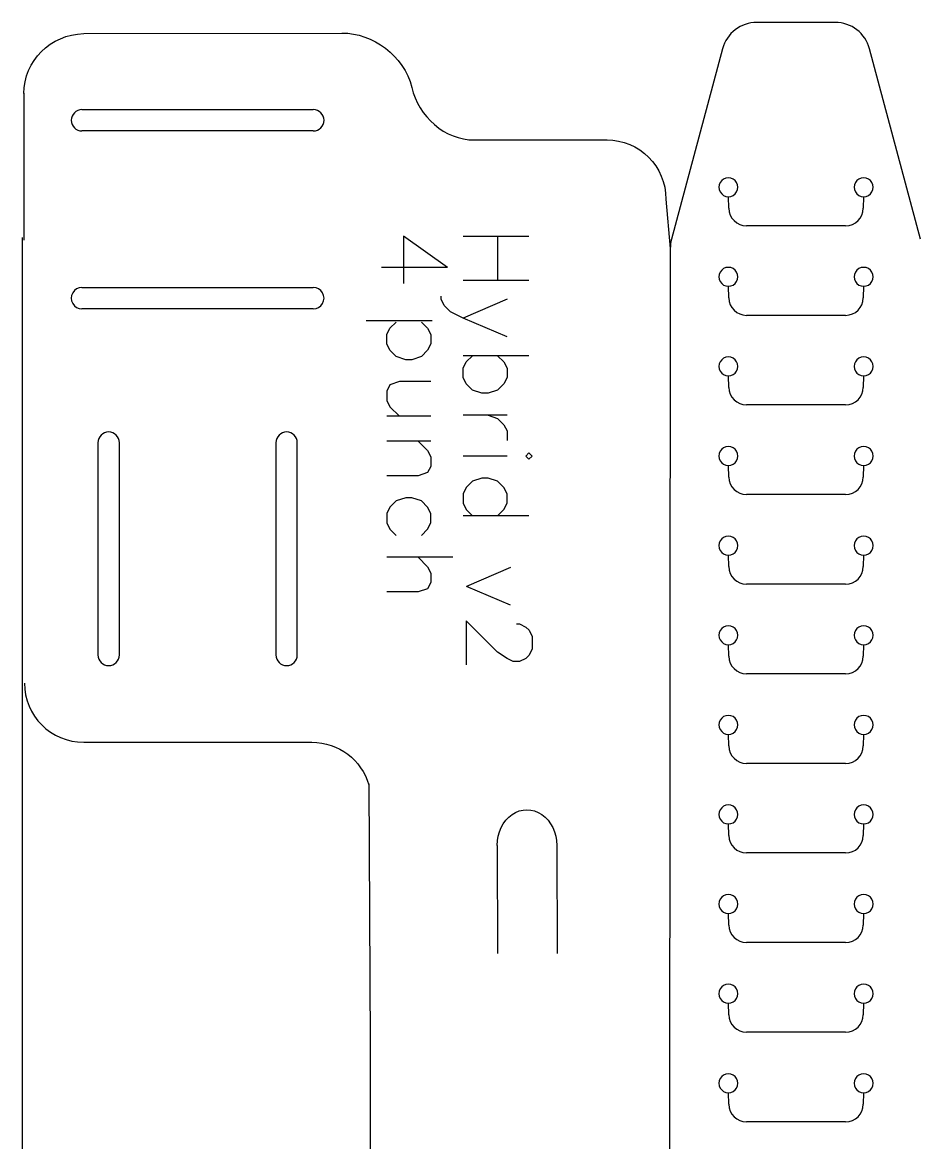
# Model space of a CAD drawing. Extents: x 9 to 642, y 361 to 1089.
# Drawn here: x 133.2 to 208.9, y 994.9 to 1089.4 of the extents above; entities that cross this region are included whole.
import ezdxf

# ---------------------------------------------------------------- set-up
doc = ezdxf.new("R2010")
doc.units = 0
doc.layers.add('Layer_1', color=7, linetype='CONTINUOUS')

msp = doc.modelspace()

# ---------------------------------------------------------------- linework, layer by layer
at = {"layer": 'Layer_1', "color": 7}
for p, q in [((201.670835, 1089.389811), (195.074799, 1089.389811)), ((138.343106, 1088.442497), (160.099819, 1088.486498)), ((192.177003, 1087.166253), (187.875037, 1071.111045)), ((208.870571, 1071.111045), (204.568605, 1087.166253)), ((133.278504, 1083.41298), (133.278504, 1071.024976)), ((171.272406, 1079.482224), (182.461874, 1079.479578)), ((187.410826, 1074.486203), (187.772802, 1070.334599)), ((133.170311, 731.620413), (133.17719, 1071.235611)), ((187.772802, 1070.334599), (187.50851, 751.059959)), ((138.335009, 1028.676509), (157.568551, 1028.676509)), ((162.355816, 1025.162816), (162.467047, 1003.283468)), ((162.467047, 1003.283468), (162.467047, 753.097225))]:
    msp.add_line(p, q, dxfattribs=at)
at = {"layer": 'Layer_1', "color": 1}
for p, q in [((138.189092, 1082.033151), (157.689095, 1082.033151)), ((157.689095, 1080.233138), (138.189092, 1080.233138)), ((192.672806, 1074.6898), (192.672806, 1074.6898)), ((192.700878, 1073.717509), (192.685532, 1074.689905)), ((204.060129, 1074.689905), (204.044783, 1073.717509)), ((204.072802, 1074.6898), (204.072802, 1074.6898)), ((202.544913, 1072.241266), (194.200695, 1072.241266)), ((138.189092, 1067.033155), (157.689095, 1067.033155)), ((192.672806, 1067.132823), (192.672806, 1067.132823)), ((192.700878, 1066.160533), (192.685532, 1067.132929)), ((204.060129, 1067.132929), (204.044783, 1066.160533)), ((204.072802, 1067.132823), (204.072802, 1067.132823)), ((157.689095, 1065.233141), (138.189092, 1065.233141)), ((202.544913, 1064.68429), (194.200695, 1064.68429)), ((192.672806, 1059.575847), (192.672806, 1059.575847)), ((192.700878, 1058.603556), (192.685532, 1059.575953)), ((204.060129, 1059.575953), (204.044783, 1058.603556)), ((204.072802, 1059.575847), (204.072802, 1059.575847)), ((202.544913, 1057.127314), (194.200695, 1057.127314)), ((140.439082, 1054.846261), (140.439082, 1054.846261)), ((155.439105, 1054.846261), (155.439105, 1054.846261)), ((139.539102, 1053.946255), (139.539102, 1036.04624)), ((141.339088, 1036.04624), (141.339088, 1053.946255)), ((154.539098, 1053.946255), (154.539098, 1036.04624)), ((156.339085, 1036.04624), (156.339085, 1053.946255)), ((192.672806, 1052.018871), (192.672806, 1052.018871)), ((192.700878, 1051.04658), (192.685532, 1052.01895)), ((204.060129, 1052.01895), (204.044783, 1051.04658)), ((204.072802, 1052.018871), (204.072802, 1052.018871)), ((202.544913, 1049.570337), (194.200695, 1049.570337)), ((192.672806, 1044.461895), (192.672806, 1044.461895)), ((192.700878, 1043.489577), (192.685532, 1044.461974)), ((204.060129, 1044.461974), (204.044783, 1043.489577)), ((204.072802, 1044.461895), (204.072802, 1044.461895)), ((202.544913, 1042.013361), (194.200695, 1042.013361)), ((192.672806, 1036.904892), (192.672806, 1036.904892)), ((192.700878, 1035.932601), (192.685532, 1036.904998)), ((204.060129, 1036.904998), (204.044783, 1035.932601)), ((204.072802, 1036.904892), (204.072802, 1036.904892)), ((140.439082, 1035.146259), (140.439082, 1035.146259)), ((155.439105, 1035.146259), (155.439105, 1035.146259)), ((202.544913, 1034.456385), (194.200695, 1034.456385)), ((192.672806, 1029.347916), (192.672806, 1029.347916)), ((192.700878, 1028.375625), (192.685532, 1029.348021)), ((204.060129, 1029.348021), (204.044783, 1028.375625)), ((204.072802, 1029.347916), (204.072802, 1029.347916)), ((202.544913, 1026.899382), (194.200695, 1026.899382)), ((192.672806, 1021.790939), (192.672806, 1021.790939)), ((192.700878, 1020.818649), (192.685532, 1021.791045)), ((204.060129, 1021.791045), (204.044783, 1020.818649)), ((204.072802, 1021.790939), (204.072802, 1021.790939)), ((173.177565, 1019.983676), (173.224317, 1010.858965)), ((178.207268, 1019.98328), (178.230816, 1010.857959)), ((202.544913, 1019.342406), (194.200695, 1019.342406)), ((192.672806, 1014.233963), (192.672806, 1014.233963)), ((192.700878, 1013.261672), (192.685532, 1014.234069)), ((204.060129, 1014.234069), (204.044783, 1013.261672)), ((204.072802, 1014.233963), (204.072802, 1014.233963)), ((202.544913, 1011.78543), (194.200695, 1011.78543)), ((192.672806, 1006.676987), (192.672806, 1006.676987)), ((192.700878, 1005.704696), (192.685532, 1006.677066)), ((204.060129, 1006.677066), (204.044783, 1005.704696)), ((204.072802, 1006.676987), (204.072802, 1006.676987)), ((202.544913, 1004.228453), (194.200695, 1004.228453)), ((192.672806, 999.119984), (192.672806, 999.119984)), ((192.700878, 998.147693), (192.685532, 999.12009)), ((204.060129, 999.12009), (204.044783, 998.147693)), ((204.072802, 999.119984), (204.072802, 999.119984)), ((202.544913, 996.671477), (194.200695, 996.671477))]:
    msp.add_line(p, q, dxfattribs=at)
at = {"layer": 'Layer_1', "color": 5}
for p, q in [((168.996566, 1068.705507), (165.2924, 1071.35134)), ((165.2924, 1071.35134), (165.2924, 1067.38259)), ((175.865652, 1071.336576), (170.309402, 1071.336576)), ((173.219819, 1071.336576), (173.219819, 1067.63241)), ((168.996566, 1068.705507), (163.440316, 1068.705507)), ((175.865652, 1067.63241), (170.309402, 1067.63241)), ((168.457319, 1066.04491), (168.457319, 1066.309493)), ((168.721902, 1065.515743), (168.457319, 1066.04491)), ((174.013569, 1066.04491), (170.309402, 1064.45741)), ((169.251069, 1064.986576), (168.721902, 1065.515743)), ((170.309402, 1064.45741), (169.251069, 1064.986576)), ((167.700664, 1064.231403), (162.144414, 1064.231403)), ((164.149849, 1063.591005), (164.679016, 1064.120172)), ((166.795656, 1064.120172), (167.324823, 1063.591005)), ((174.013569, 1062.86991), (170.309402, 1064.45741)), ((163.885266, 1063.061838), (164.149849, 1063.591005)), ((163.885266, 1062.268088), (163.885266, 1063.061838)), ((167.324823, 1063.591005), (167.589406, 1063.061838)), ((167.589406, 1063.061838), (167.589406, 1062.268088)), ((164.149849, 1061.738922), (163.885266, 1062.268088)), ((167.589406, 1062.268088), (167.324823, 1061.738922)), ((164.679016, 1061.209755), (164.149849, 1061.738922)), ((165.47274, 1060.945172), (164.679016, 1061.209755)), ((166.001906, 1060.945172), (165.47274, 1060.945172)), ((166.795656, 1061.209755), (166.001906, 1060.945172)), ((167.324823, 1061.738922), (166.795656, 1061.209755)), ((175.865652, 1061.28241), (170.309402, 1061.28241)), ((170.573986, 1060.753243), (171.103152, 1061.28241)), ((173.219819, 1061.28241), (173.748986, 1060.753243)), ((170.309402, 1060.224076), (170.573986, 1060.753243)), ((170.309402, 1059.430326), (170.309402, 1060.224076)), ((173.748986, 1060.753243), (174.013569, 1060.224076)), ((174.013569, 1060.224076), (174.013569, 1059.430326)), ((164.943599, 1059.093088), (164.149849, 1058.828505)), ((167.589406, 1059.093088), (164.943599, 1059.093088)), ((170.573986, 1058.90116), (170.309402, 1059.430326)), ((174.013569, 1059.430326), (173.748986, 1058.90116)), ((164.149849, 1058.828505), (163.885266, 1058.299338)), ((163.885266, 1058.299338), (163.885266, 1057.505562)), ((171.103152, 1058.371993), (170.573986, 1058.90116)), ((171.896902, 1058.10741), (171.103152, 1058.371993)), ((172.426069, 1058.10741), (171.896902, 1058.10741)), ((173.219819, 1058.371993), (172.426069, 1058.10741)), ((173.748986, 1058.90116), (173.219819, 1058.371993)), ((163.885266, 1057.505562), (164.149849, 1056.976395)), ((164.149849, 1056.976395), (164.943599, 1056.182645)), ((174.013569, 1056.255326), (170.309402, 1056.255326)), ((172.426069, 1056.255326), (173.219819, 1055.990743)), ((167.589406, 1056.182645), (163.885266, 1056.182645)), ((173.219819, 1055.990743), (173.748986, 1055.461576)), ((173.748986, 1055.461576), (174.013569, 1054.93241)), ((174.013569, 1054.93241), (174.013569, 1054.13866)), ((167.589406, 1054.065979), (163.885266, 1054.065979)), ((166.531073, 1054.065979), (167.324823, 1053.272229)), ((167.324823, 1053.272229), (167.589406, 1052.743062)), ((167.589406, 1052.743062), (167.589406, 1051.949312)), ((174.013569, 1052.815743), (170.309402, 1052.815743)), ((175.865652, 1053.080326), (175.601069, 1052.815743)), ((175.601069, 1052.815743), (175.865652, 1052.55116)), ((176.130236, 1052.815743), (175.865652, 1053.080326)), ((175.865652, 1052.55116), (176.130236, 1052.815743)), ((167.589406, 1051.949312), (167.324823, 1051.420145)), ((166.531073, 1051.155562), (163.885266, 1051.155562)), ((167.324823, 1051.420145), (166.531073, 1051.155562)), ((171.103152, 1050.699076), (170.573986, 1050.16991)), ((171.896902, 1050.96366), (171.103152, 1050.699076)), ((172.426069, 1050.96366), (171.896902, 1050.96366)), ((173.219819, 1050.699076), (172.426069, 1050.96366)), ((173.748986, 1050.16991), (173.219819, 1050.699076)), ((170.573986, 1050.16991), (170.309402, 1049.640743)), ((170.309402, 1049.640743), (170.309402, 1048.846993)), ((174.013569, 1049.640743), (173.748986, 1050.16991)), ((174.013569, 1048.846993), (174.013569, 1049.640743)), ((164.679016, 1049.038895), (164.149849, 1048.509729)), ((165.47274, 1049.303479), (164.679016, 1049.038895)), ((166.001906, 1049.303479), (165.47274, 1049.303479)), ((166.795656, 1049.038895), (166.001906, 1049.303479)), ((167.324823, 1048.509729), (166.795656, 1049.038895)), ((170.309402, 1048.846993), (170.573986, 1048.317826)), ((173.748986, 1048.317826), (174.013569, 1048.846993)), ((164.149849, 1048.509729), (163.885266, 1047.980562)), ((163.885266, 1047.980562), (163.885266, 1047.186812)), ((167.589406, 1047.980562), (167.324823, 1048.509729)), ((167.589406, 1047.186812), (167.589406, 1047.980562)), ((175.865652, 1047.78866), (170.309402, 1047.78866)), ((170.573986, 1048.317826), (171.103152, 1047.78866)), ((173.219819, 1047.78866), (173.748986, 1048.317826)), ((163.885266, 1047.186812), (164.149849, 1046.657645)), ((167.324823, 1046.657645), (167.589406, 1047.186812)), ((164.149849, 1046.657645), (164.679016, 1046.128479)), ((166.795656, 1046.128479), (167.324823, 1046.657645)), ((169.44149, 1044.276395), (163.885266, 1044.276395)), ((166.531073, 1044.276395), (167.324823, 1043.482645)), ((167.324823, 1043.482645), (167.589406, 1042.953479)), ((174.309003, 1043.412451), (170.604836, 1041.824951)), ((167.589406, 1042.159729), (167.324823, 1041.630562)), ((167.589406, 1042.953479), (167.589406, 1042.159729)), ((166.531073, 1041.365979), (163.885266, 1041.365979)), ((167.324823, 1041.630562), (166.531073, 1041.365979)), ((174.309003, 1040.237451), (170.604836, 1041.824951)), ((173.221888, 1036.280846), (170.576055, 1038.926679)), ((170.576055, 1038.926679), (170.576055, 1035.222512)), ((174.809388, 1038.662096), (175.073971, 1038.662096)), ((175.073971, 1038.662096), (175.603138, 1038.397512)), ((175.603138, 1038.397512), (175.867721, 1038.132929)), ((175.867721, 1038.132929), (176.132305, 1037.603762)), ((176.132305, 1037.603762), (176.132305, 1036.545429)), ((176.132305, 1036.545429), (175.867721, 1036.016262)), ((174.015638, 1035.751679), (173.221888, 1036.280846)), ((174.544805, 1035.487096), (174.015638, 1035.751679)), ((175.073971, 1035.487096), (174.544805, 1035.487096)), ((175.603138, 1035.751679), (175.073971, 1035.487096)), ((175.867721, 1036.016262), (175.603138, 1035.751679))]:
    msp.add_line(p, q, dxfattribs=at)
at = {"layer": 'Layer_1', "color": 7}
for points in [[(195.074773, 1089.389811), (193.716954, 1089.389806), (192.528426, 1088.477807), (192.177003, 1087.166253)], [(204.568605, 1087.166253), (204.217183, 1088.477807), (203.028654, 1089.389806), (201.670835, 1089.389811)], [(133.300227, 1083.380542), (133.300227, 1086.150544), (135.530452, 1088.380744), (138.343106, 1088.442497)], [(160.099819, 1088.486498), (162.716496, 1088.510045), (165.308169, 1086.58589), (165.987672, 1083.913069)], [(165.987672, 1083.913069), (166.546287, 1081.460381), (168.766088, 1079.450897), (171.272406, 1079.482224)], [(182.4111, 1079.485902), (185.181129, 1079.485902), (187.410826, 1077.256231), (187.410826, 1074.486203)], [(187.875037, 1071.111045), (187.807178, 1070.857809), (187.772807, 1070.59677), (187.772802, 1070.334599)], [(133.334755, 1033.676896), (133.334755, 1030.906867), (135.565007, 1028.676509), (138.335009, 1028.676509)], [(157.568551, 1028.681483), (159.845052, 1028.681483), (161.753651, 1027.174099), (162.362589, 1025.099792)]]:
    msp.add_open_spline(points, degree=3, dxfattribs=at)
at = {"layer": 'Layer_1', "color": 1}
for points in [[(138.189092, 1082.033151), (137.692032, 1082.033151), (137.289085, 1081.630204), (137.289085, 1081.133145)], [(158.589101, 1081.133145), (158.589101, 1081.630204), (158.186155, 1082.033151), (157.689095, 1082.033151)], [(137.289085, 1081.133145), (137.289085, 1080.636085), (137.692032, 1080.233138), (138.189092, 1080.233138)], [(157.689095, 1080.233138), (158.186155, 1080.233138), (158.589101, 1080.636085), (158.589101, 1081.133145)], [(192.672806, 1076.289814), (192.386991, 1076.289814), (192.122887, 1076.137334), (191.979979, 1075.889811)], [(193.365633, 1075.889811), (193.222725, 1076.137334), (192.958621, 1076.289814), (192.672806, 1076.289814)], [(204.072802, 1076.289814), (203.786987, 1076.289814), (203.522883, 1076.137334), (203.379975, 1075.889811)], [(204.765629, 1075.889811), (204.622721, 1076.137334), (204.358617, 1076.289814), (204.072802, 1076.289814)], [(191.979979, 1075.889811), (191.837072, 1075.642288), (191.837072, 1075.337326), (191.979979, 1075.089803)], [(193.365633, 1075.089803), (193.50854, 1075.337326), (193.50854, 1075.642288), (193.365633, 1075.889811)], [(203.379975, 1075.889811), (203.237068, 1075.642288), (203.237068, 1075.337326), (203.379975, 1075.089803)], [(204.765629, 1075.089803), (204.908536, 1075.337326), (204.908536, 1075.642288), (204.765629, 1075.889811)], [(191.979979, 1075.089803), (192.122887, 1074.84228), (192.386991, 1074.6898), (192.672806, 1074.6898)], [(192.672806, 1074.6898), (192.958621, 1074.6898), (193.222725, 1074.84228), (193.365633, 1075.089803)], [(203.379975, 1075.089803), (203.522883, 1074.84228), (203.786987, 1074.6898), (204.072802, 1074.6898)], [(204.072802, 1074.6898), (204.358617, 1074.6898), (204.622721, 1074.84228), (204.765629, 1075.089803)], [(192.700878, 1073.717509), (192.713852, 1072.898445), (193.381529, 1072.241263), (194.200695, 1072.241266)], [(202.544913, 1072.241266), (203.364079, 1072.241263), (204.031756, 1072.898445), (204.04473, 1073.717509)], [(192.672806, 1068.732812), (192.386269, 1068.733905), (192.121028, 1068.581666), (191.977443, 1068.333698)], [(193.368169, 1068.333698), (193.224584, 1068.581666), (192.959343, 1068.733905), (192.672806, 1068.732812)], [(204.072802, 1068.732812), (203.786265, 1068.733905), (203.521024, 1068.581666), (203.377439, 1068.333698)], [(204.768165, 1068.333698), (204.62458, 1068.581666), (204.35934, 1068.733905), (204.072802, 1068.732812)], [(191.977443, 1068.333698), (191.833858, 1068.08573), (191.833858, 1067.779905), (191.977443, 1067.531937)], [(193.368169, 1067.531937), (193.511754, 1067.779905), (193.511754, 1068.08573), (193.368169, 1068.333698)], [(203.377439, 1068.333698), (203.233854, 1068.08573), (203.233854, 1067.779905), (203.377439, 1067.531937)], [(204.768165, 1067.531937), (204.91175, 1067.779905), (204.91175, 1068.08573), (204.768165, 1068.333698)], [(138.189092, 1067.033155), (137.86755, 1067.033155), (137.570434, 1066.861615), (137.409663, 1066.583151)], [(158.468524, 1066.583151), (158.307753, 1066.861615), (158.010636, 1067.033155), (157.689095, 1067.033155)], [(191.977443, 1067.531937), (192.121028, 1067.283969), (192.386269, 1067.13173), (192.672806, 1067.132823)], [(192.672806, 1067.132823), (192.959343, 1067.13173), (193.224584, 1067.283969), (193.368169, 1067.531937)], [(203.377439, 1067.531937), (203.521024, 1067.283969), (203.786265, 1067.13173), (204.072802, 1067.132823)], [(204.072802, 1067.132823), (204.35934, 1067.13173), (204.62458, 1067.283969), (204.768165, 1067.531937)], [(137.409663, 1066.583151), (137.248892, 1066.304688), (137.248892, 1065.961608), (137.409663, 1065.683145)], [(137.409663, 1065.683145), (137.570434, 1065.404682), (137.86755, 1065.233141), (138.189092, 1065.233141)], [(157.689095, 1065.233141), (158.010636, 1065.233141), (158.307753, 1065.404682), (158.468524, 1065.683145)], [(158.468524, 1065.683145), (158.629294, 1065.961608), (158.629294, 1066.304688), (158.468524, 1066.583151)], [(192.700878, 1066.160533), (192.713852, 1065.341469), (193.381529, 1064.684287), (194.200695, 1064.68429)], [(202.544913, 1064.68429), (203.364079, 1064.684287), (204.031756, 1065.341469), (204.04473, 1066.160533)], [(192.672806, 1061.175835), (192.386221, 1061.177001), (192.120905, 1061.024778), (191.977275, 1060.77678)], [(193.368337, 1060.77678), (193.224707, 1061.024778), (192.959391, 1061.177001), (192.672806, 1061.175835)], [(204.072802, 1061.175835), (203.786217, 1061.177001), (203.520901, 1061.024778), (203.377271, 1060.77678)], [(204.768334, 1060.77678), (204.624703, 1061.024778), (204.359388, 1061.177001), (204.072802, 1061.175835)], [(191.977275, 1060.77678), (191.833644, 1060.528783), (191.833644, 1060.2229), (191.977275, 1059.974902)], [(193.368337, 1059.974902), (193.511967, 1060.2229), (193.511967, 1060.528783), (193.368337, 1060.77678)], [(203.377271, 1060.77678), (203.233641, 1060.528783), (203.233641, 1060.2229), (203.377271, 1059.974902)], [(204.768334, 1059.974902), (204.911964, 1060.2229), (204.911964, 1060.528783), (204.768334, 1060.77678)], [(191.977275, 1059.974902), (192.120905, 1059.726904), (192.386221, 1059.574682), (192.672806, 1059.575847)], [(192.672806, 1059.575847), (192.959391, 1059.574682), (193.224707, 1059.726904), (193.368337, 1059.974902)], [(203.377271, 1059.974902), (203.520901, 1059.726904), (203.786217, 1059.574682), (204.072802, 1059.575847)], [(204.072802, 1059.575847), (204.359388, 1059.574682), (204.624703, 1059.726904), (204.768334, 1059.974902)], [(192.700878, 1058.603556), (192.713852, 1057.784493), (193.381529, 1057.127311), (194.200695, 1057.127314)], [(202.544913, 1057.127314), (203.364079, 1057.127311), (204.031756, 1057.784493), (204.04473, 1058.603556)], [(140.439082, 1054.846261), (139.942031, 1054.84625), (139.539098, 1054.443306), (139.539102, 1053.946255)], [(141.075485, 1054.582657), (140.9067, 1054.751442), (140.677779, 1054.846263), (140.439082, 1054.846261)], [(141.339088, 1053.946255), (141.33909, 1054.184952), (141.244269, 1054.413873), (141.075485, 1054.582657)], [(154.802702, 1054.582657), (154.633918, 1054.413873), (154.539096, 1054.184952), (154.539098, 1053.946255)], [(155.439105, 1054.846261), (155.200408, 1054.846263), (154.971486, 1054.751442), (154.802702, 1054.582657)], [(156.339085, 1053.946255), (156.339089, 1054.443306), (155.936156, 1054.84625), (155.439105, 1054.846261)], [(192.672806, 1053.618859), (192.386221, 1053.620025), (192.120905, 1053.467802), (191.977275, 1053.219804)], [(193.368337, 1053.219804), (193.224707, 1053.467802), (192.959391, 1053.620025), (192.672806, 1053.618859)], [(204.072802, 1053.618859), (203.786217, 1053.620025), (203.520901, 1053.467802), (203.377271, 1053.219804)], [(204.768334, 1053.219804), (204.624703, 1053.467802), (204.359388, 1053.620025), (204.072802, 1053.618859)], [(191.977275, 1053.219804), (191.833644, 1052.971806), (191.833644, 1052.665924), (191.977275, 1052.417926)], [(193.368337, 1052.417926), (193.511967, 1052.665924), (193.511967, 1052.971806), (193.368337, 1053.219804)], [(203.377271, 1053.219804), (203.233641, 1052.971806), (203.233641, 1052.665924), (203.377271, 1052.417926)], [(204.768334, 1052.417926), (204.911964, 1052.665924), (204.911964, 1052.971806), (204.768334, 1053.219804)], [(191.977275, 1052.417926), (192.120905, 1052.169928), (192.386221, 1052.017705), (192.672806, 1052.018871)], [(192.672806, 1052.018871), (192.959391, 1052.017705), (193.224707, 1052.169928), (193.368337, 1052.417926)], [(203.377271, 1052.417926), (203.520901, 1052.169928), (203.786217, 1052.017705), (204.072802, 1052.018871)], [(204.072802, 1052.018871), (204.359388, 1052.017705), (204.624703, 1052.169928), (204.768334, 1052.417926)], [(192.700878, 1051.04658), (192.713852, 1050.227517), (193.381529, 1049.570334), (194.200695, 1049.570337)], [(202.544913, 1049.570337), (203.364079, 1049.570334), (204.031756, 1050.227517), (204.04473, 1051.04658)], [(192.672806, 1046.061883), (192.386269, 1046.062976), (192.121028, 1045.910737), (191.977443, 1045.662769)], [(193.368169, 1045.662769), (193.224584, 1045.910737), (192.959343, 1046.062976), (192.672806, 1046.061883)], [(204.072802, 1046.061883), (203.786265, 1046.062976), (203.521024, 1045.910737), (203.377439, 1045.662769)], [(204.768165, 1045.662769), (204.62458, 1045.910737), (204.35934, 1046.062976), (204.072802, 1046.061883)], [(191.977443, 1045.662769), (191.833858, 1045.414801), (191.833858, 1045.108976), (191.977443, 1044.861008)], [(193.368169, 1044.861008), (193.511754, 1045.108976), (193.511754, 1045.414801), (193.368169, 1045.662769)], [(203.377439, 1045.662769), (203.233854, 1045.414801), (203.233854, 1045.108976), (203.377439, 1044.861008)], [(204.768165, 1044.861008), (204.91175, 1045.108976), (204.91175, 1045.414801), (204.768165, 1045.662769)], [(191.977443, 1044.861008), (192.121028, 1044.61304), (192.386269, 1044.460802), (192.672806, 1044.461895)], [(192.672806, 1044.461895), (192.959343, 1044.460802), (193.224584, 1044.61304), (193.368169, 1044.861008)], [(203.377439, 1044.861008), (203.521024, 1044.61304), (203.786265, 1044.460802), (204.072802, 1044.461895)], [(204.072802, 1044.461895), (204.35934, 1044.460802), (204.62458, 1044.61304), (204.768165, 1044.861008)], [(192.700878, 1043.489577), (192.713867, 1042.670524), (193.381539, 1042.013358), (194.200695, 1042.013361)], [(202.544913, 1042.013361), (203.364069, 1042.013358), (204.031742, 1042.670524), (204.04473, 1043.489577)], [(192.672806, 1038.504907), (192.386801, 1038.505192), (192.1224, 1038.352773), (191.979315, 1038.105133)], [(193.366297, 1038.105133), (193.223212, 1038.352773), (192.958811, 1038.505192), (192.672806, 1038.504907)], [(204.072802, 1038.504907), (203.786797, 1038.505192), (203.522396, 1038.352773), (203.379311, 1038.105133)], [(204.766293, 1038.105133), (204.623209, 1038.352773), (204.358807, 1038.505192), (204.072802, 1038.504907)], [(191.979315, 1038.105133), (191.83623, 1037.857493), (191.83623, 1037.552306), (191.979315, 1037.304665)], [(193.366297, 1037.304665), (193.509382, 1037.552306), (193.509382, 1037.857493), (193.366297, 1038.105133)], [(203.379311, 1038.105133), (203.236226, 1037.857493), (203.236226, 1037.552306), (203.379311, 1037.304665)], [(204.766293, 1037.304665), (204.909378, 1037.552306), (204.909378, 1037.857493), (204.766293, 1038.105133)], [(191.979315, 1037.304665), (192.1224, 1037.057025), (192.386801, 1036.904607), (192.672806, 1036.904892)], [(192.672806, 1036.904892), (192.958811, 1036.904607), (193.223212, 1037.057025), (193.366297, 1037.304665)], [(203.379311, 1037.304665), (203.522396, 1037.057025), (203.786797, 1036.904607), (204.072802, 1036.904892)], [(204.072802, 1036.904892), (204.358807, 1036.904607), (204.623209, 1037.057025), (204.766293, 1037.304665)], [(139.539102, 1036.04624), (139.539113, 1035.549199), (139.942041, 1035.14627), (140.439082, 1035.146259)], [(140.439082, 1035.146259), (140.936133, 1035.146256), (141.339077, 1035.549188), (141.339088, 1036.04624)], [(154.539098, 1036.04624), (154.539109, 1035.549188), (154.942054, 1035.146256), (155.439105, 1035.146259)], [(155.439105, 1035.146259), (155.936146, 1035.14627), (156.339074, 1035.549199), (156.339085, 1036.04624)], [(192.700878, 1035.932601), (192.713867, 1035.113548), (193.381539, 1034.456382), (194.200695, 1034.456385)], [(202.544913, 1034.456385), (203.364069, 1034.456382), (204.031742, 1035.113548), (204.04473, 1035.932601)], [(192.672806, 1030.94793), (192.386991, 1030.94793), (192.122887, 1030.79545), (191.979979, 1030.547927)], [(193.365633, 1030.547927), (193.222725, 1030.79545), (192.958621, 1030.94793), (192.672806, 1030.94793)], [(204.072802, 1030.94793), (203.786987, 1030.94793), (203.522883, 1030.79545), (203.379975, 1030.547927)], [(204.765629, 1030.547927), (204.622721, 1030.79545), (204.358617, 1030.94793), (204.072802, 1030.94793)], [(191.979979, 1030.547927), (191.837072, 1030.300404), (191.837072, 1029.995442), (191.979979, 1029.747919)], [(193.365633, 1029.747919), (193.50854, 1029.995442), (193.50854, 1030.300404), (193.365633, 1030.547927)], [(203.379975, 1030.547927), (203.237068, 1030.300404), (203.237068, 1029.995442), (203.379975, 1029.747919)], [(204.765629, 1029.747919), (204.908536, 1029.995442), (204.908536, 1030.300404), (204.765629, 1030.547927)], [(191.979979, 1029.747919), (192.122887, 1029.500396), (192.386991, 1029.347916), (192.672806, 1029.347916)], [(192.672806, 1029.347916), (192.958621, 1029.347916), (193.222725, 1029.500396), (193.365633, 1029.747919)], [(203.379975, 1029.747919), (203.522883, 1029.500396), (203.786987, 1029.347916), (204.072802, 1029.347916)], [(204.072802, 1029.347916), (204.358617, 1029.347916), (204.622721, 1029.500396), (204.765629, 1029.747919)], [(192.700878, 1028.375625), (192.713852, 1027.556561), (193.381529, 1026.899379), (194.200695, 1026.899382)], [(202.544913, 1026.899382), (203.364079, 1026.899379), (204.031756, 1027.556561), (204.04473, 1028.375625)], [(192.672806, 1023.390928), (192.386221, 1023.392093), (192.120905, 1023.23987), (191.977275, 1022.991873)], [(193.368337, 1022.991873), (193.224707, 1023.23987), (192.959391, 1023.392093), (192.672806, 1023.390928)], [(204.072802, 1023.390928), (203.786217, 1023.392093), (203.520901, 1023.23987), (203.377271, 1022.991873)], [(204.768334, 1022.991873), (204.624703, 1023.23987), (204.359388, 1023.392093), (204.072802, 1023.390928)], [(173.177565, 1019.984999), (173.177565, 1021.057911), (173.656911, 1022.049279), (174.43505, 1022.585721)], [(174.43505, 1022.585721), (175.213163, 1023.12219), (176.171855, 1023.12219), (176.949994, 1022.585721)], [(176.949994, 1022.585721), (177.728107, 1022.049279), (178.207268, 1021.057858), (178.207268, 1019.984946)], [(191.977275, 1022.991873), (191.833644, 1022.743875), (191.833644, 1022.437992), (191.977275, 1022.189994)], [(193.368337, 1022.189994), (193.511967, 1022.437992), (193.511967, 1022.743875), (193.368337, 1022.991873)], [(203.377271, 1022.991873), (203.233641, 1022.743875), (203.233641, 1022.437992), (203.377271, 1022.189994)], [(204.768334, 1022.189994), (204.911964, 1022.437992), (204.911964, 1022.743875), (204.768334, 1022.991873)], [(191.977275, 1022.189994), (192.120905, 1021.941997), (192.386221, 1021.789774), (192.672806, 1021.790939)], [(192.672806, 1021.790939), (192.959391, 1021.789774), (193.224707, 1021.941997), (193.368337, 1022.189994)], [(203.377271, 1022.189994), (203.520901, 1021.941997), (203.786217, 1021.789774), (204.072802, 1021.790939)], [(204.072802, 1021.790939), (204.359388, 1021.789774), (204.624703, 1021.941997), (204.768334, 1022.189994)], [(192.700878, 1020.818649), (192.713852, 1019.999585), (193.381529, 1019.342403), (194.200695, 1019.342406)], [(202.544913, 1019.342406), (203.364079, 1019.342403), (204.031756, 1019.999585), (204.04473, 1020.818649)], [(192.672806, 1015.833951), (192.386221, 1015.835117), (192.120905, 1015.682894), (191.977275, 1015.434896)], [(193.368337, 1015.434896), (193.224707, 1015.682894), (192.959391, 1015.835117), (192.672806, 1015.833951)], [(204.072802, 1015.833951), (203.786217, 1015.835117), (203.520901, 1015.682894), (203.377271, 1015.434896)], [(204.768334, 1015.434896), (204.624703, 1015.682894), (204.359388, 1015.835117), (204.072802, 1015.833951)], [(191.977275, 1015.434896), (191.833644, 1015.186899), (191.833644, 1014.881016), (191.977275, 1014.633018)], [(193.368337, 1014.633018), (193.511967, 1014.881016), (193.511967, 1015.186899), (193.368337, 1015.434896)], [(203.377271, 1015.434896), (203.233641, 1015.186899), (203.233641, 1014.881016), (203.377271, 1014.633018)], [(204.768334, 1014.633018), (204.911964, 1014.881016), (204.911964, 1015.186899), (204.768334, 1015.434896)], [(191.977275, 1014.633018), (192.120905, 1014.38502), (192.386221, 1014.232798), (192.672806, 1014.233963)], [(192.672806, 1014.233963), (192.959391, 1014.232798), (193.224707, 1014.38502), (193.368337, 1014.633018)], [(203.377271, 1014.633018), (203.520901, 1014.38502), (203.786217, 1014.232798), (204.072802, 1014.233963)], [(204.072802, 1014.233963), (204.359388, 1014.232798), (204.624703, 1014.38502), (204.768334, 1014.633018)], [(192.700878, 1013.261672), (192.713852, 1012.442609), (193.381529, 1011.785427), (194.200695, 1011.78543)], [(202.544913, 1011.78543), (203.364079, 1011.785427), (204.031756, 1012.442609), (204.04473, 1013.261672)], [(192.672806, 1008.276975), (192.386269, 1008.278068), (192.121028, 1008.12583), (191.977443, 1007.877862)], [(193.368169, 1007.877862), (193.224584, 1008.12583), (192.959343, 1008.278068), (192.672806, 1008.276975)], [(204.072802, 1008.276975), (203.786265, 1008.278068), (203.521024, 1008.12583), (203.377439, 1007.877862)], [(204.768165, 1007.877862), (204.62458, 1008.12583), (204.35934, 1008.278068), (204.072802, 1008.276975)], [(191.977443, 1007.877862), (191.833858, 1007.629894), (191.833858, 1007.324068), (191.977443, 1007.0761)], [(193.368169, 1007.0761), (193.511754, 1007.324068), (193.511754, 1007.629894), (193.368169, 1007.877862)], [(203.377439, 1007.877862), (203.233854, 1007.629894), (203.233854, 1007.324068), (203.377439, 1007.0761)], [(204.768165, 1007.0761), (204.91175, 1007.324068), (204.91175, 1007.629894), (204.768165, 1007.877862)], [(191.977443, 1007.0761), (192.121028, 1006.828132), (192.386269, 1006.675894), (192.672806, 1006.676987)], [(192.672806, 1006.676987), (192.959343, 1006.675894), (193.224584, 1006.828132), (193.368169, 1007.0761)], [(203.377439, 1007.0761), (203.521024, 1006.828132), (203.786265, 1006.675894), (204.072802, 1006.676987)], [(204.072802, 1006.676987), (204.35934, 1006.675894), (204.62458, 1006.828132), (204.768165, 1007.0761)], [(192.700878, 1005.704696), (192.713852, 1004.885633), (193.381529, 1004.22845), (194.200695, 1004.228453)], [(202.544913, 1004.228453), (203.364079, 1004.22845), (204.031756, 1004.885633), (204.04473, 1005.704696)], [(192.672806, 1000.719999), (192.386991, 1000.719999), (192.122887, 1000.567518), (191.979979, 1000.319995)], [(193.365633, 1000.319995), (193.222725, 1000.567518), (192.958621, 1000.719999), (192.672806, 1000.719999)], [(204.072802, 1000.719999), (203.786987, 1000.719999), (203.522883, 1000.567518), (203.379975, 1000.319995)], [(204.765629, 1000.319995), (204.622721, 1000.567518), (204.358617, 1000.719999), (204.072802, 1000.719999)], [(191.979979, 1000.319995), (191.837072, 1000.072472), (191.837072, 999.767511), (191.979979, 999.519988)], [(191.979979, 999.519988), (192.122887, 999.272465), (192.386991, 999.119984), (192.672806, 999.119984)], [(192.672806, 999.119984), (192.958621, 999.119984), (193.222725, 999.272465), (193.365633, 999.519988)], [(193.365633, 999.519988), (193.50854, 999.767511), (193.50854, 1000.072472), (193.365633, 1000.319995)], [(203.379975, 1000.319995), (203.237068, 1000.072472), (203.237068, 999.767511), (203.379975, 999.519988)], [(203.379975, 999.519988), (203.522883, 999.272465), (203.786987, 999.119984), (204.072802, 999.119984)], [(204.072802, 999.119984), (204.358617, 999.119984), (204.622721, 999.272465), (204.765629, 999.519988)], [(204.765629, 999.519988), (204.908536, 999.767511), (204.908536, 1000.072472), (204.765629, 1000.319995)], [(192.700878, 998.147693), (192.713867, 997.32864), (193.381539, 996.671474), (194.200695, 996.671477)], [(202.544913, 996.671477), (203.364069, 996.671474), (204.031742, 997.32864), (204.04473, 998.147693)]]:
    msp.add_open_spline(points, degree=3, dxfattribs=at)

doc.saveas('drawing.dxf')
